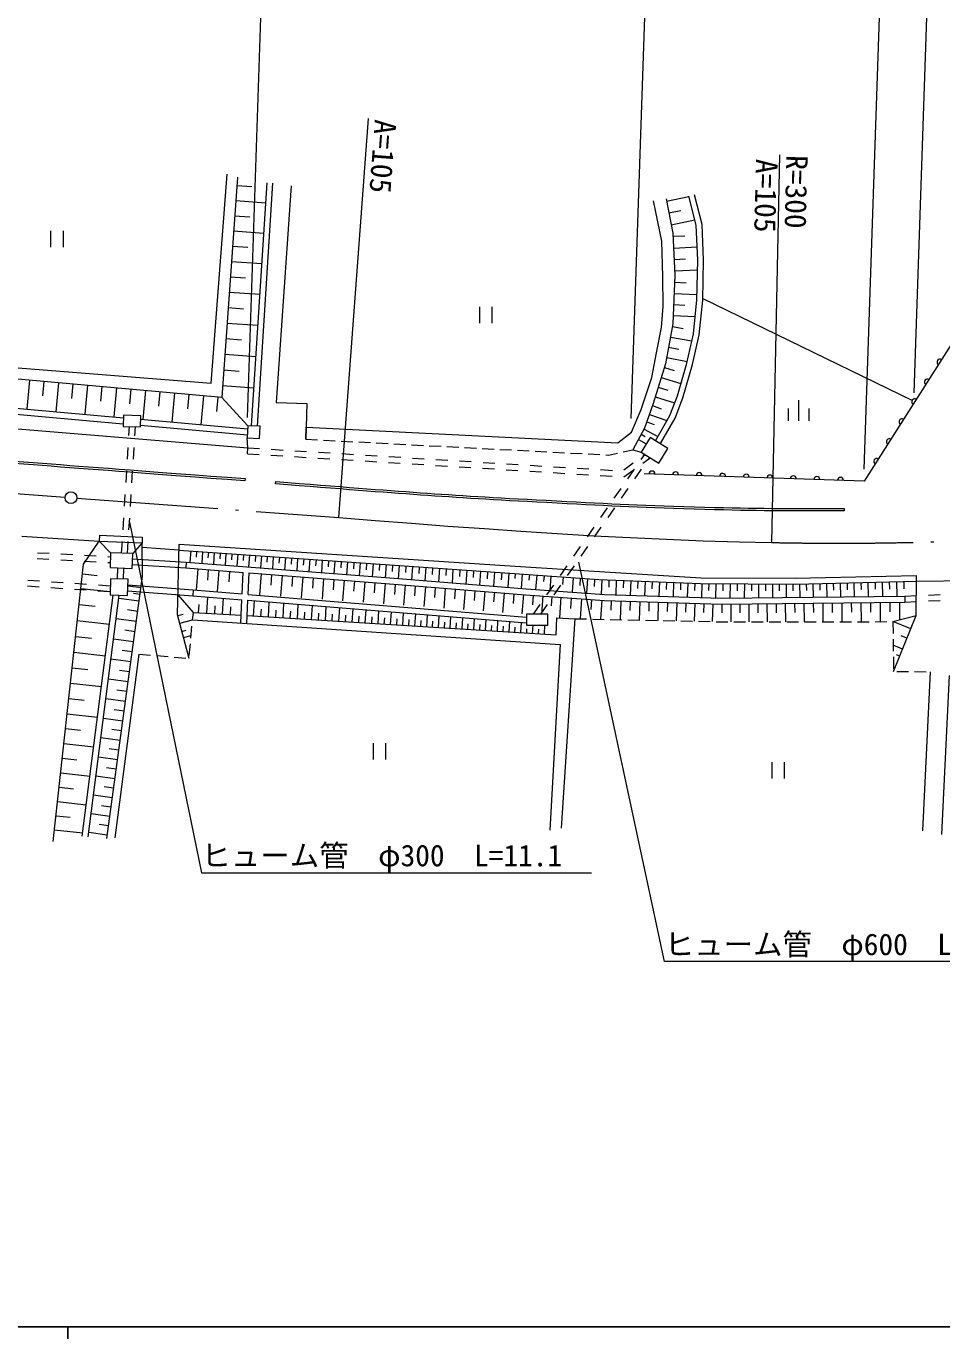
# Model space of a CAD drawing. Units: millimetres, scale not verified. Extents: x 40000 to 680000, y 20000 to 380000.
# Drawn here: x 264459 to 342152, y 204000 to 315374 of the extents above; entities that cross this region are included whole.
import ezdxf
from ezdxf.enums import TextEntityAlignment as Align

# ---------------------------------------------------------------- set-up
doc = ezdxf.new("R2010")
doc.units = ezdxf.units.MM
doc.header["$LTSCALE"] = 1000
doc.linetypes.add('LONG_DASHED_DOTTED', pattern=[15.25, 12, -1.5, 0.25, -1.5])
for name, color, linetype, lineweight in [('M-BGD', 7, 'Continuous', 13), ('M-BMK', 7, 'LONG_DASHED_DOTTED', 13), ('M-STR-HTXT', 7, 'Continuous', 13), ('M-TTL-BAND', 7, 'Continuous', 25)]:
    doc.layers.add(name, color=color, linetype=linetype, lineweight=lineweight)
doc.styles.add('ＭＳ ゴシック', font='')
doc.styles.get('ＭＳ ゴシック').set_extended_font_data('MS Gothic')

msp = doc.modelspace()

# ---------------------------------------------------------------- linework, layer by layer
at = {"layer": 'M-BGD'}
for p, q in [((282327, 301854), (283602, 301763)), ((283572, 281468), (284896, 302100)), ((284071, 281448), (285395, 302068)), ((318796, 300538), (320687, 300920)), ((282236, 300578), (284786, 300396)), ((318997, 299538), (319998, 299739)), ((282144, 299294), (283429, 299202)), ((319199, 298537), (321201, 298940)), ((266531, 298018), (266531, 296618)), ((267581, 298018), (267581, 296618)), ((282052, 298009), (284622, 297826)), ((319355, 297553), (320352, 297599)), ((281960, 296715), (283254, 296623)), ((319400, 296556), (321395, 296648)), ((281867, 295421), (284455, 295236)), ((319445, 295589), (320412, 295633)), ((281774, 294118), (283078, 294025)), ((319489, 294621), (321424, 294710)), ((319482, 293653), (320451, 293615)), ((281681, 292814), (284288, 292628)), ((319444, 292685), (321381, 292608)), ((321874, 292263), (339617, 283634)), ((281587, 291501), (282900, 291408)), ((302922, 291577), (302922, 290177)), ((303972, 291577), (303972, 290177)), ((319370, 290825), (321230, 290752)), ((319407, 291755), (320337, 291718)), ((281494, 290188), (284119, 290001)), ((319304, 289909), (320209, 289740)), ((281399, 288866), (282722, 288772)), ((319135, 289003), (320945, 288666)), ((281305, 287544), (283950, 287355)), ((318973, 288131), (319845, 287969)), ((318612, 286410), (319445, 286150)), ((318810, 287259), (320554, 286934)), ((264733, 285348), (264512, 282889)), ((265963, 285238), (265852, 284008)), ((267193, 285127), (266971, 282667)), ((281209, 286212), (282542, 286116)), ((318351, 285577), (320018, 285056)), ((251080, 284099), (272702, 282151)), ((268423, 285017), (268312, 283787)), ((269653, 284906), (269432, 282445)), ((270883, 284795), (270773, 283565)), ((272113, 284685), (271892, 282224)), ((273344, 284574), (273233, 283344)), ((274574, 284464), (274353, 282002)), ((275805, 284353), (275695, 283122)), ((277036, 284242), (276815, 281780)), ((278267, 284132), (278156, 282901)), ((279498, 284021), (279277, 281559)), ((281114, 284879), (283778, 284689)), ((318094, 284753), (318918, 284496)), ((251043, 283600), (272688, 281650)), ((280729, 283910), (280618, 282679)), ((281043, 283882), (283255, 281480)), ((317596, 283179), (318341, 282922)), ((317837, 283929), (319484, 283415)), ((329143, 281891), (329143, 282941)), ((330018, 281891), (330018, 283641)), ((330893, 281891), (330893, 282941)), ((250923, 282285), (283260, 279600)), ((274164, 282019), (283244, 281201)), ((317123, 281807), (317750, 281591)), ((317339, 282434), (318830, 281920)), ((273175, 280640), (273223, 281409)), ((273675, 280622), (273723, 281395)), ((274150, 281518), (283225, 280701)), ((316656, 280746), (316986, 280568)), ((316894, 281186), (318061, 280555)), ((273051, 278644), (273113, 279642)), ((273551, 278626), (273613, 279624)), ((283260, 279600), (283214, 280443)), ((283230, 279101), (283260, 279600)), ((283260, 279600), (284259, 279538)), ((288176, 280332), (289175, 280279)), ((289674, 280253), (290673, 280201)), ((291172, 280175), (292171, 280123)), ((292670, 280097), (293669, 280045)), ((294168, 280019), (295166, 279966)), ((295666, 279940), (296664, 279888)), ((297164, 279862), (298162, 279810)), ((298662, 279784), (299660, 279732)), ((300160, 279706), (301158, 279654)), ((301658, 279627), (302656, 279575)), ((316418, 280306), (317078, 279950)), ((283230, 279101), (284228, 279039)), ((285226, 278977), (286224, 278916)), ((285257, 279476), (286255, 279415)), ((287222, 278854), (288220, 278792)), ((287253, 279353), (288251, 279291)), ((289218, 278731), (290216, 278669)), ((289249, 279230), (290247, 279168)), ((291214, 278607), (292213, 278546)), ((291245, 279106), (292243, 279045)), ((293211, 278484), (294209, 278422)), ((293241, 278983), (294240, 278921)), ((295238, 278860), (296236, 278798)), ((297234, 278736), (298232, 278674)), ((299230, 278613), (300228, 278551)), ((301226, 278489), (302224, 278428)), ((303156, 279549), (304154, 279497)), ((304654, 279471), (305652, 279419)), ((306151, 279393), (307150, 279341)), ((307649, 279315), (308648, 279262)), ((309147, 279236), (310146, 279184)), ((310645, 279158), (311644, 279106)), ((312143, 279080), (313142, 279028)), ((313641, 279002), (313878, 278989)), ((313878, 278989), (314624, 279147)), ((315114, 279251), (315943, 279427)), ((315943, 279427), (316636, 279238)), ((316647, 278624), (316942, 279048)), ((316776, 278926), (316942, 279048)), ((316781, 278308), (317400, 278764)), ((317257, 278624), (317368, 278784)), ((272926, 276648), (272989, 277646)), ((273426, 276630), (273488, 277628)), ((295207, 278360), (296205, 278299)), ((297203, 278237), (298201, 278175)), ((299199, 278114), (300197, 278052)), ((301195, 277990), (302193, 277929)), ((303192, 277867), (304190, 277805)), ((303222, 278366), (304221, 278304)), ((305188, 277744), (306186, 277682)), ((305219, 278243), (306217, 278181)), ((307184, 277620), (308182, 277559)), ((307215, 278119), (308213, 278058)), ((309180, 277497), (310178, 277435)), ((309211, 277996), (310209, 277934)), ((311176, 277374), (312174, 277312)), ((311207, 277873), (312205, 277811)), ((313203, 277749), (314201, 277688)), ((315166, 277739), (315971, 278332)), ((315177, 277126), (315975, 277714)), ((315505, 276983), (316076, 277803)), ((316114, 276983), (316685, 277803)), ((283026, 276987), (283010, 276787)), ((285625, 276532), (285639, 276731)), ((313173, 277250), (314171, 277189)), ((315169, 277127), (315177, 277126)), ((272802, 274652), (272864, 275650)), ((273302, 274634), (273364, 275632)), ((314362, 275341), (314933, 276162)), ((314971, 275341), (315543, 276162)), ((313220, 273700), (313791, 274520)), ((313829, 273700), (314400, 274520)), ((333874, 274450), (333872, 274250)), ((272677, 272656), (272740, 273654)), ((273177, 272637), (273240, 273636)), ((312077, 272058), (312648, 272879)), ((312686, 272058), (313257, 272879)), ((264097, 272105), (270657, 271694)), ((270680, 272194), (270657, 271694)), ((270680, 272194), (274310, 272025)), ((274310, 272025), (274287, 271526)), ((265404, 270703), (266403, 270648)), ((270657, 271694), (274287, 271526)), ((271613, 270694), (270657, 271694)), ((272553, 270660), (272615, 271658)), ((273053, 270641), (273115, 271639)), ((274287, 271526), (273493, 270625)), ((277419, 270916), (274293, 271148)), ((278416, 270846), (278350, 269887)), ((278915, 270812), (278882, 270332)), ((279414, 270777), (279347, 269808)), ((279913, 270742), (279879, 270258)), ((280412, 270707), (280343, 269730)), ((280910, 270673), (280876, 270184)), ((310934, 270417), (311506, 271238)), ((311544, 270417), (312115, 271238)), ((265389, 270203), (266388, 270148)), ((267386, 270093), (268385, 270038)), ((267401, 270593), (268400, 270538)), ((269383, 269984), (270382, 269929)), ((269398, 270484), (270397, 270429)), ((271380, 269874), (271582, 269863)), ((271395, 270374), (271601, 270363)), ((273446, 269691), (278011, 269413)), ((273477, 270190), (278041, 269912)), ((278041, 269912), (278011, 269413)), ((281409, 270638), (281340, 269651)), ((281908, 270603), (281874, 270110)), ((282407, 270568), (282337, 269572)), ((282906, 270534), (282871, 270035)), ((283404, 270499), (283334, 269493)), ((283907, 270464), (283872, 269961)), ((284410, 270429), (284339, 269414)), ((284917, 270393), (284882, 269886)), ((285425, 270358), (285354, 269334)), ((285937, 270322), (285901, 269810)), ((286449, 270287), (286377, 269253)), ((286966, 270251), (286930, 269734)), ((287483, 270215), (287411, 269171)), ((288005, 270178), (287969, 269656)), ((288527, 270142), (288454, 269088)), ((289054, 270105), (289017, 269578)), ((289581, 270068), (289507, 269005)), ((290112, 270031), (290075, 269500)), ((290644, 269994), (290569, 268921)), ((291180, 269957), (291143, 269420)), ((291717, 269920), (291642, 268836)), ((292259, 269882), (292221, 269340)), ((292800, 269844), (292724, 268751)), ((293347, 269806), (293309, 269259)), ((293894, 269768), (293817, 268664)), ((294445, 269730), (294407, 269178)), ((294997, 269691), (294920, 268577)), ((295554, 269652), (295515, 269095)), ((296111, 269613), (296033, 268489)), ((296673, 269574), (296634, 269012)), ((297235, 269535), (297156, 268400)), ((309792, 268775), (310363, 269596)), ((310401, 268775), (310972, 269596)), ((269227, 268911), (270470, 268776)), ((272205, 268476), (272230, 269415)), ((272705, 268458), (272730, 269397)), ((278011, 269413), (282868, 269032)), ((279008, 269335), (278866, 267527)), ((279911, 269264), (279841, 268360)), ((280815, 269193), (280674, 267396)), ((281713, 269123), (281643, 268224)), ((282785, 267206), (282868, 269032)), ((283283, 267166), (283367, 268993)), ((284398, 268912), (284259, 267136)), ((285286, 268843), (285217, 267955)), ((286175, 268773), (286036, 267007)), ((287058, 268704), (286989, 267821)), ((287941, 268635), (287803, 266879)), ((288819, 268566), (288750, 267688)), ((289697, 268497), (289560, 266751)), ((290570, 268429), (290502, 267556)), ((297803, 269496), (297763, 268928)), ((298370, 269456), (298290, 268311)), ((298943, 269416), (298903, 268843)), ((299515, 269376), (299435, 268220)), ((300093, 269336), (300053, 268758)), ((300671, 269296), (300590, 268129)), ((301255, 269255), (301214, 268672)), ((301838, 269214), (301756, 268037)), ((302427, 269173), (302386, 268585)), ((303016, 269132), (302933, 267944)), ((303610, 269091), (303569, 268497)), ((304205, 269050), (304121, 267850)), ((304805, 269008), (304763, 268408)), ((305405, 268966), (305320, 267755)), ((305945, 268928), (305916, 268525)), ((306551, 268884), (306463, 267665)), ((307154, 268841), (307119, 268359)), ((307776, 268796), (307688, 267574)), ((308399, 268751), (308363, 268248)), ((308984, 268708), (308896, 267488)), ((310013, 268634), (309966, 267993)), ((310867, 268572), (310779, 267355)), ((311476, 268528), (311432, 267920)), ((312084, 268484), (311996, 267268)), ((312692, 268440), (312648, 267832)), ((264560, 267878), (265558, 267810)), ((264595, 268377), (265593, 268309)), ((266555, 267743), (267553, 267675)), ((266590, 268241), (267588, 268173)), ((268551, 267607), (269548, 267539)), ((268586, 268106), (269583, 268038)), ((269092, 267669), (271577, 267398)), ((270546, 267471), (271544, 267403)), ((270581, 267970), (271579, 267902)), ((273061, 267462), (278598, 267046)), ((274198, 267711), (273076, 267864)), ((273079, 267962), (278636, 267544)), ((278636, 267544), (278598, 267046)), ((278636, 267544), (282785, 267206)), ((291443, 268360), (291307, 266624)), ((292311, 268292), (292243, 267424)), ((293179, 268224), (293044, 266498)), ((294042, 268157), (293975, 267294)), ((294905, 268089), (294771, 266373)), ((295764, 268022), (295696, 267164)), ((296622, 267954), (296485, 266248)), ((297474, 267885), (297406, 267033)), ((298327, 267817), (298191, 266125)), ((299173, 267749), (299105, 266903)), ((300019, 267681), (299884, 266002)), ((300858, 267613), (300791, 266774)), ((301698, 267546), (301564, 265880)), ((302531, 267479), (302464, 266646)), ((303364, 267412), (303232, 265759)), ((304191, 267346), (304125, 266519)), ((308649, 267134), (309220, 267955)), ((309258, 267134), (309830, 267955)), ((313301, 268405), (313253, 267179)), ((313913, 268381), (313890, 267768)), ((314526, 268358), (314479, 267129)), ((315141, 268334), (315117, 267719)), ((315755, 268310), (315708, 267089)), ((316366, 268287), (316342, 267676)), ((316976, 268263), (316930, 267051)), ((317583, 268240), (317559, 267634)), ((318189, 268217), (318143, 267012)), ((318792, 268194), (318768, 267591)), ((319394, 268170), (319348, 266973)), ((319992, 268147), (319969, 267549)), ((320591, 268124), (320545, 266935)), ((321185, 268101), (321163, 267507)), ((321780, 268082), (321774, 266896)), ((322373, 268079), (322370, 267486)), ((322966, 268076), (322960, 266858)), ((323574, 268073), (323571, 267464)), ((324183, 268070), (324177, 266851)), ((324793, 268067), (324790, 267457)), ((325402, 268064), (325396, 266864)), ((326002, 268061), (325999, 267461)), ((326602, 268058), (326596, 266878)), ((327192, 268055), (327189, 267465)), ((327782, 268052), (327776, 266891)), ((328363, 268049), (328360, 267468)), ((328943, 268046), (328938, 266904)), ((329515, 268043), (329512, 267472)), ((330086, 268051), (330112, 266917)), ((330653, 268064), (330666, 267497)), ((331220, 268076), (331246, 266929)), ((331794, 268090), (331807, 267516)), ((332367, 268103), (332394, 266942)), ((332948, 268116), (332961, 267536)), ((333528, 268129), (333555, 266955)), ((334115, 268143), (334129, 267555)), ((334702, 268156), (334729, 266968)), ((335296, 268170), (335310, 267576)), ((335890, 268183), (335918, 266981)), ((336491, 268197), (336505, 267596)), ((337092, 268211), (337120, 266995)), ((337700, 268225), (337714, 267617)), ((338308, 268238), (338336, 267008)), ((338924, 268252), (338938, 267637)), ((340012, 268277), (344845, 268356)), ((268942, 266302), (270309, 266153)), ((269217, 246656), (271844, 267107)), ((269713, 246592), (272346, 267088)), ((274044, 266589), (272312, 266826)), ((274121, 267150), (273560, 267226)), ((278656, 265638), (277342, 267140)), ((278598, 267046), (282762, 266706)), ((279091, 265612), (279133, 266298)), ((279778, 265569), (279862, 266943)), ((280451, 265528), (280492, 266201)), ((281124, 265486), (281207, 266833)), ((282672, 264738), (282762, 266706)), ((283171, 264704), (283260, 266666)), ((283260, 266666), (306901, 264740)), ((283283, 267166), (306901, 265242)), ((283739, 265326), (283819, 266620)), ((285009, 265247), (285087, 266517)), ((286254, 265171), (286330, 266416)), ((287474, 265096), (287549, 266316)), ((288671, 265022), (288745, 266219)), ((305018, 267279), (304886, 265639)), ((305838, 267214), (305772, 266393)), ((306659, 267148), (306528, 265519)), ((307473, 267088), (307415, 266274)), ((307507, 265492), (308078, 266313)), ((308116, 265492), (308687, 266313)), ((308288, 267030), (308179, 265492)), ((309057, 266976), (309002, 266207)), ((309826, 266921), (309701, 265162)), ((310706, 266859), (310643, 265979)), ((311585, 266796), (311464, 265088)), ((312440, 266736), (312379, 265881)), ((313294, 266675), (313179, 265052)), ((314107, 266640), (314081, 265827)), ((314920, 266614), (314869, 265017)), ((315718, 266589), (315693, 265790)), ((316517, 266563), (316467, 264984)), ((317307, 266538), (317281, 265749)), ((318096, 266513), (318046, 264951)), ((318877, 266488), (318852, 265707)), ((319658, 266463), (319609, 264919)), ((320430, 266439), (320405, 265667)), ((321202, 266414), (321154, 264887)), ((321966, 266390), (321941, 265626)), ((322729, 266365), (322681, 264856)), ((323484, 266343), (323493, 265588)), ((324239, 266351), (324256, 264824)), ((325003, 266360), (325012, 265596)), ((325767, 266368), (325784, 264824)), ((326539, 266377), (326548, 265605)), ((327311, 266385), (327329, 264824)), ((328092, 266394), (328101, 265613)), ((328873, 266403), (328891, 264824)), ((329663, 266412), (329671, 265622)), ((330452, 266420), (330470, 264824)), ((331250, 266429), (331259, 265631)), ((332049, 266438), (332067, 264825)), ((332855, 266447), (332864, 265641)), ((333661, 266456), (333679, 264833)), ((334473, 266465), (334482, 265654)), ((335284, 266474), (335302, 264841)), ((336101, 266483), (336110, 265667)), ((336917, 266492), (336935, 264849)), ((337739, 266501), (337748, 265680)), ((338561, 266511), (338577, 265008)), ((339015, 267016), (340014, 267059)), ((339015, 267016), (339021, 266516)), ((339021, 266516), (340020, 266562)), ((341013, 267103), (342012, 267147)), ((341019, 266608), (342018, 266654)), ((273807, 264857), (272089, 265092)), ((273925, 265723), (273059, 265841)), ((277326, 265362), (277789, 265482)), ((281784, 265446), (281825, 266106)), ((284374, 265286), (284413, 265921)), ((285631, 265209), (285670, 265832)), ((286864, 265133), (286902, 265744)), ((288073, 265059), (288110, 265657)), ((289258, 264986), (289294, 265573)), ((289845, 264950), (289917, 266123)), ((290420, 264914), (290456, 265490)), ((290996, 264879), (291066, 266030)), ((291560, 264844), (291594, 265409)), ((292124, 264810), (292193, 265938)), ((292677, 264776), (292711, 265329)), ((293230, 264742), (293298, 265848)), ((293773, 264708), (293806, 265251)), ((294315, 264675), (294382, 265760)), ((294847, 264642), (294880, 265174)), ((295379, 264609), (295444, 265673)), ((295901, 264577), (295933, 265099)), ((296422, 264545), (296486, 265588)), ((297445, 264482), (297508, 265505)), ((298448, 264421), (298510, 265423)), ((299446, 264359), (299506, 265342)), ((300444, 264298), (300503, 265261)), ((301442, 264236), (301500, 265180)), ((302440, 264175), (302497, 265099)), ((311004, 265097), (312003, 265076)), ((338002, 264854), (339978, 265382)), ((268793, 264935), (271527, 264637)), ((273689, 263998), (272830, 264116)), ((277490, 264732), (278574, 265015)), ((277674, 264026), (278023, 264117)), ((278430, 263460), (278523, 264456)), ((278569, 264954), (278574, 265015)), ((296934, 264514), (296965, 265025)), ((297946, 264451), (297977, 264953)), ((298947, 264390), (298977, 264881)), ((299945, 264328), (299975, 264810)), ((300943, 264267), (300972, 264739)), ((301941, 264206), (301970, 264667)), ((302939, 264144), (302967, 264596)), ((303438, 264114), (303494, 265017)), ((303937, 264083), (303965, 264525)), ((304437, 264052), (304491, 264936)), ((304936, 264021), (304962, 264454)), ((305435, 263991), (305488, 264855)), ((305934, 263960), (305960, 264382)), ((306433, 263929), (306485, 264774)), ((306932, 263899), (306953, 264244)), ((307431, 263868), (307473, 264558)), ((307930, 263837), (307953, 264213)), ((308429, 263806), (308475, 264558)), ((312503, 265066), (313503, 265045)), ((314003, 265035), (315003, 265014)), ((315503, 265004), (316503, 264983)), ((317002, 264973), (318002, 264952)), ((318502, 264942), (319502, 264921)), ((320002, 264911), (321002, 264890)), ((321501, 264880), (322501, 264859)), ((323001, 264849), (324001, 264828)), ((324501, 264824), (325501, 264824)), ((326001, 264824), (327001, 264824)), ((327501, 264824), (328501, 264824)), ((329001, 264824), (330001, 264824)), ((330501, 264824), (331501, 264824)), ((332001, 264825), (333001, 264830)), ((333501, 264832), (334501, 264837)), ((335001, 264840), (336001, 264844)), ((336501, 264847), (337501, 264852)), ((338001, 264854), (338002, 264854)), ((338002, 264854), (338016, 263855)), ((339518, 264243), (338002, 264854)), ((268647, 263594), (269988, 263448)), ((273571, 263140), (271869, 263373)), ((277806, 263518), (278451, 263686)), ((278292, 261966), (278384, 262962)), ((338024, 263356), (338038, 262356)), ((338826, 262525), (338031, 262846)), ((339202, 263458), (338713, 263656)), ((268501, 262253), (271183, 261961)), ((274019, 262099), (271969, 246499)), ((273455, 262288), (272603, 262405)), ((274019, 262099), (275015, 262014)), ((275514, 261971), (276510, 261886)), ((277008, 261843), (278004, 261758)), ((338045, 261856), (338060, 260856)), ((338586, 261930), (338318, 262038)), ((268357, 260937), (269673, 260794)), ((273338, 261437), (271650, 261668)), ((273222, 260592), (272378, 260708)), ((338340, 260630), (339340, 260620)), ((268214, 259621), (270846, 259334)), ((273107, 259748), (271432, 259978)), ((339840, 260615), (340840, 260606)), ((341160, 260602), (340504, 247112)), ((342782, 260274), (342125, 246784)), ((272992, 258911), (272155, 259026)), ((268073, 258330), (269364, 258189)), ((272877, 258074), (271217, 258301)), ((272764, 257244), (271934, 257358)), ((267932, 257039), (270515, 256757)), ((272650, 256414), (271004, 256639)), ((267794, 255772), (269061, 255634)), ((272537, 255591), (271714, 255703)), ((267656, 254505), (270190, 254229)), ((272424, 254767), (270792, 254991)), ((272313, 253951), (271496, 254063)), ((293905, 254541), (293905, 253141)), ((294955, 254541), (294955, 253141)), ((267520, 253262), (268764, 253126)), ((272201, 253135), (270582, 253357)), ((327720, 252931), (327720, 251531)), ((328770, 252931), (328770, 251531)), ((267385, 252018), (269871, 251747)), ((271979, 251516), (270374, 251736)), ((272090, 252326), (271280, 252437)), ((267252, 250798), (268472, 250665)), ((271869, 250714), (271066, 250824)), ((267119, 249579), (269558, 249312)), ((271759, 249911), (270167, 250129)), ((266988, 248382), (268185, 248251)), ((271541, 248320), (269963, 248536)), ((271650, 249116), (270854, 249225)), ((271433, 247531), (270644, 247639)), ((266858, 247185), (269252, 246923)), ((271325, 246742), (269760, 246956))]:
    msp.add_line(p, q, dxfattribs=at)
for points in [[(251347, 304164), (252097, 288412), (253755, 287188), (280150, 285090), (281505, 302821)], [(282378, 302564), (281043, 283882), (251445, 286543), (250971, 287806), (250690, 302812)], [(286933, 301839), (285670, 283441), (288275, 283362), (288176, 280332), (288210, 281363), (314668, 280030), (315813, 280918), (316631, 282857), (317542, 285567), (317939, 287669), (318364, 289815), (318503, 291599), (318470, 294136), (318399, 297126), (317699, 300560)], [(318758, 300723), (319342, 297826), (319506, 294252), (319342, 290117), (318712, 286730), (317660, 283366), (316936, 281263), (315943, 279427)], [(317861, 280201), (319066, 282340), (319715, 284009), (320523, 286795), (321081, 289269), (321372, 292172), (321441, 295517), (321319, 298482), (320682, 300942)], [(318297, 279956), (319519, 282125), (320189, 283848), (321007, 286670), (321576, 289189), (321871, 292142), (321941, 295522), (321817, 298556), (321166, 301068)], [(347500, 295526), (335577, 276773), (316884, 277403)], [(266749, 246190), (269315, 269721), (270657, 271694)], [(271286, 246457), (274333, 268701), (274287, 271526)], [(278271, 261735), (277308, 265432), (277429, 271416)], [(277398, 270917), (305880, 268933), (313050, 268414), (321692, 268082), (329729, 268042), (340012, 268277)], [(277429, 271416), (305963, 269570), (313107, 269093), (321710, 268582), (329725, 268542), (340018, 268778)], [(278041, 269912), (296055, 268501), (306872, 267632), (313545, 267158), (323454, 266843), (339015, 267016)], [(283367, 268993), (296015, 268002), (306835, 267134), (313519, 266659), (323449, 266342), (339021, 266516)], [(338063, 260633), (339978, 265382), (340018, 268778)], [(278574, 265015), (278656, 265638), (282701, 265389)], [(283201, 265359), (309427, 263745), (309488, 265172), (311004, 265097), (309852, 247315)], [(278574, 265015), (309763, 262906), (308897, 247167)]]:
    msp.add_lwpolyline(points, dxfattribs=at)
for points in [[(272681, 281424), (274146, 281383), (274173, 282324), (272708, 282366)], [(283214, 280443), (284265, 280401), (284306, 281439), (283255, 281480)], [(316636, 279238), (318129, 278312), (318901, 279556), (317408, 280482)], [(271567, 269440), (273447, 269370), (273493, 270625), (271613, 270694)], [(271567, 267117), (273046, 267062), (273097, 268443), (271618, 268498)], [(306901, 264558), (308716, 264558), (308716, 265492), (306901, 265492)]]:
    msp.add_lwpolyline(points, close=True, dxfattribs=at)
for centre, start, end in [((342001, 286877), 57.55223, 237.55223), ((340928, 285189), 57.55223, 237.55223), ((339855, 283501), 57.55223, 237.55223), ((338782, 281813), 57.55223, 237.55223), ((337709, 280126), 57.55223, 237.55223), ((336636, 278438), 57.55223, 237.55223), ((317560, 277380), 358.07062, 178.07062), ((319559, 277313), 358.07062, 178.07062), ((321558, 277246), 358.07062, 178.07062), ((323556, 277178), 358.07062, 178.07062), ((325555, 277111), 358.07062, 178.07062), ((327554, 277044), 358.07062, 178.07062), ((329553, 276976), 358.07062, 178.07062), ((331552, 276909), 358.07062, 178.07062), ((333551, 276842), 358.07062, 178.07062)]:
    msp.add_arc(centre, 250, start, end, dxfattribs=at)
for points in [[(283010, 276787), (266581, 278032), (266581, 278032), (250151, 279278)], [(250166, 279477), (266596, 278232), (266596, 278232), (283026, 276987)]]:
    msp.add_open_spline(points, degree=3, dxfattribs=at)
for points in [[(333872, 274250), (327732, 274251), (326115, 274251), (321146, 274390), (316252, 274527), (313513, 274695), (308624, 274948), (299631, 275413), (296745, 275679), (285625, 276532)], [(285639, 276731), (296730, 275877), (299610, 275610), (308580, 275147), (313489, 274893), (316238, 274726), (321151, 274590), (326119, 274452), (327735, 274452), (333874, 274450)]]:
    msp.add_open_spline(points, degree=3, knots=[0, 0, 0, 0, 1, 1, 1, 2, 2, 2, 3, 3, 3, 3], dxfattribs=at)
at = {"layer": 'M-BMK'}
for p, q in [((169032, 282735), (267752, 275403)), ((268749, 275329), (290982, 273678))]:
    msp.add_line(p, q, dxfattribs=at)
msp.add_lwpolyline([(290982, 273678), (294071, 273437), (297160, 273199), (300250, 272967), (303340, 272743), (306431, 272529), (309523, 272329), (312616, 272145), (315710, 271980), (318805, 271837), (321901, 271717), (324998, 271625), (327665, 271569)], dxfattribs=at)
at = {"layer": 'M-BMK', "linetype": 'Continuous'}
msp.add_circle((268250, 275366), 500, dxfattribs=at)
at = {"layer": 'M-BMK'}
msp.add_arc((333370, 543267), 271760, 268.80963, 273.52513, dxfattribs=at)
at = {"layer": 'M-STR-HTXT'}
for p, q in [((284630, 324386), (283196, 282174)), ((317165, 323280), (315765, 282081)), ((337063, 322604), (335540, 277797)), ((341079, 322468), (339781, 284266)), ((290982, 273678), (293497, 307541)), ((327724, 271566), (328408, 304467))]:
    msp.add_line(p, q, dxfattribs=at)
for points in [[(273219, 273305), (279324, 243540), (312414, 243540)], [(351184, 236002), (318636, 236002), (311353, 269903)]]:
    msp.add_lwpolyline(points, dxfattribs=at)
at = {"layer": 'M-TTL-BAND'}
for p, q in [((40000, 205000), (579000, 205000)), ((268000, 205000), (268000, 204000))]:
    msp.add_line(p, q, dxfattribs=at)

# ---------------------------------------------------------------- texts
at = {"layer": 'M-STR-HTXT', "style": 'ＭＳ ゴシック'}
for s, rotation, p in [('A=105', 265.752, (293497, 307541)), ('A=105', 268.524, (325848, 304139)), ('R=300', 268.81, (328408, 304467))]:
    msp.add_text(s, height=1833, rotation=rotation, dxfattribs=at).set_placement(p, align=Align.BOTTOM_LEFT)
for s, p in [('ヒューム管\u3000φ300  L=11.1', (279324, 243540)), ('ヒューム管\u3000φ600  L=16.4', (318636, 236002))]:
    msp.add_text(s, height=1833, dxfattribs=at).set_placement(p, align=Align.BOTTOM_LEFT)

doc.saveas('drawing.dxf')
